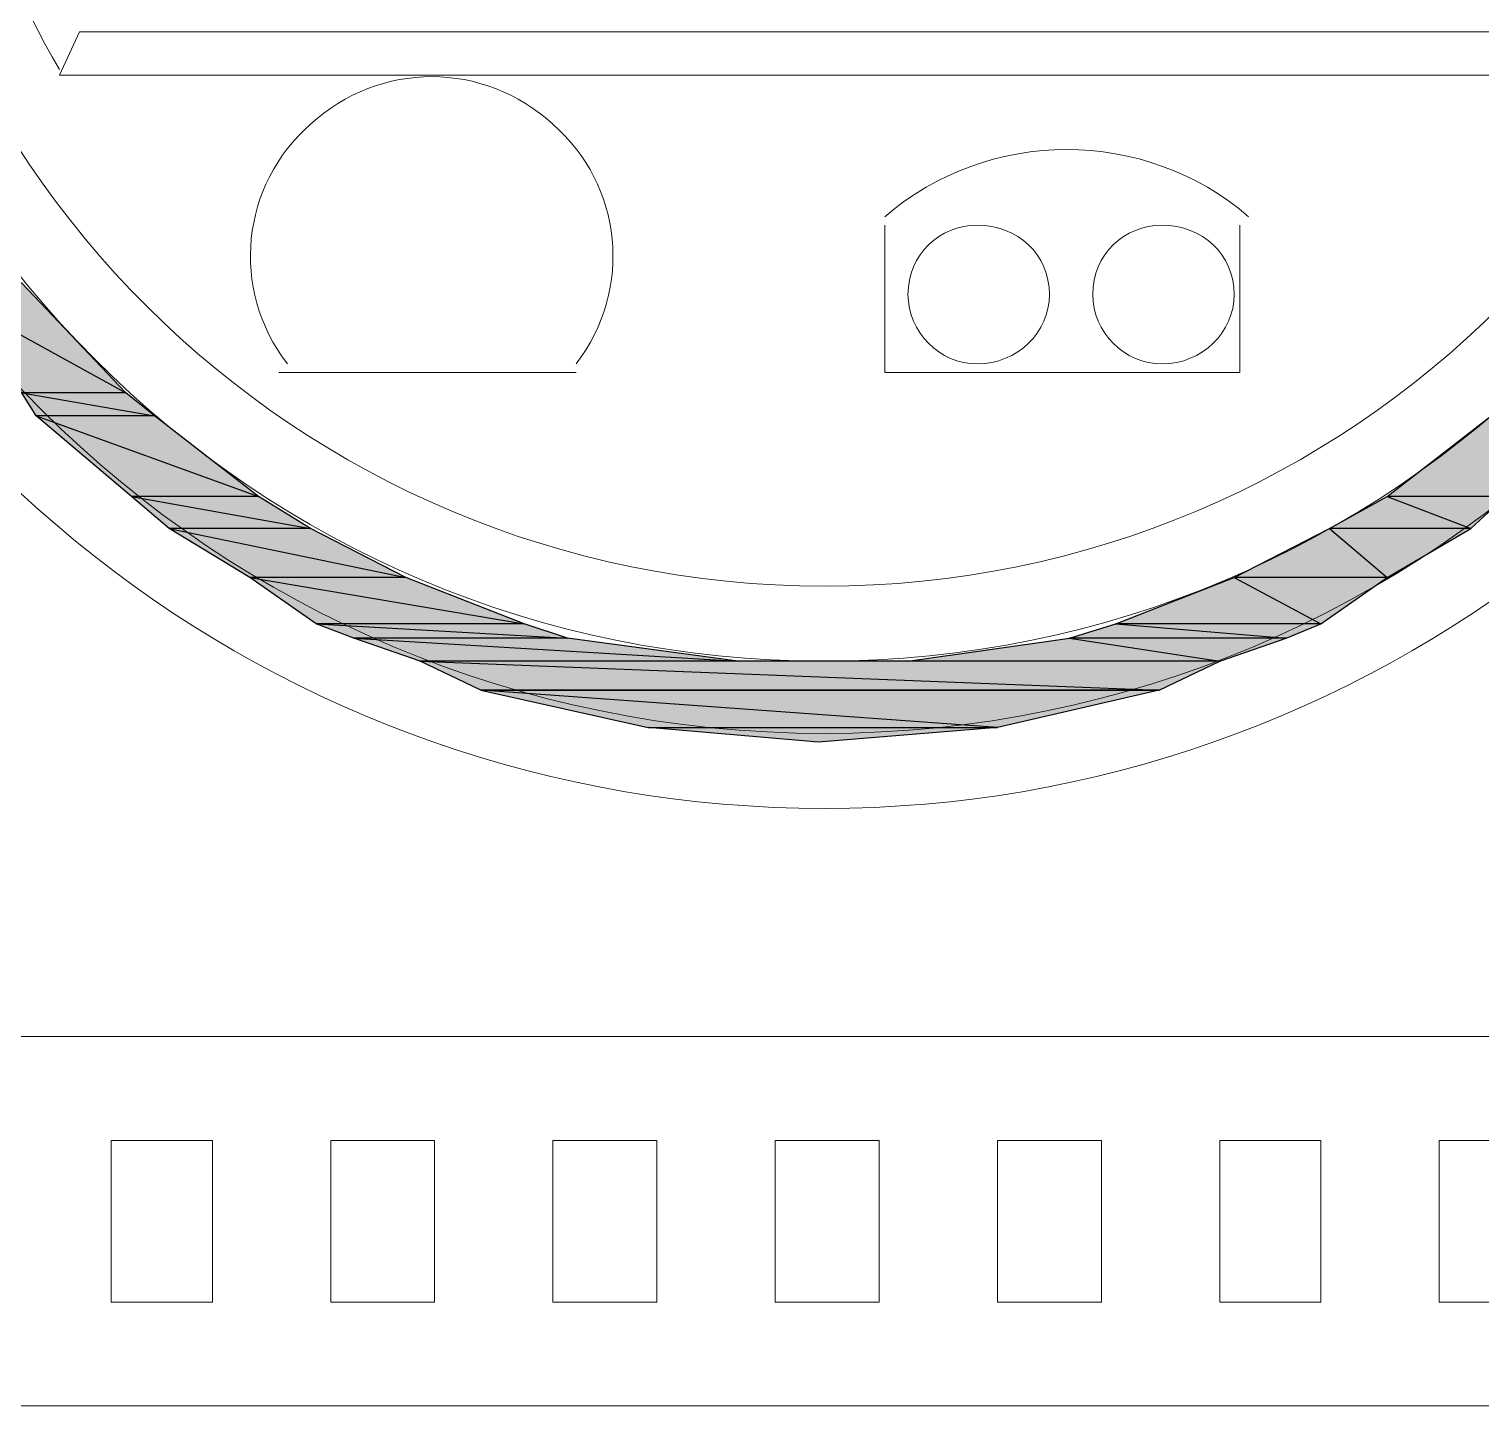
# Model space of a CAD drawing. Header units: millimetres. Extents: x 53 to 176, y -29 to 32.
# Drawn here: x 116.647 to 117.35, y -14.816 to -14.15 of the extents above; entities that cross this region are included whole.
import ezdxf

# ---------------------------------------------------------------- set-up
doc = ezdxf.new("R2010")
doc.units = ezdxf.units.MM
doc.layers.add('15 - Quadro de medição', color=6, linetype='Continuous')

msp = doc.modelspace()

# ---------------------------------------------------------------- hatches: boundary and pattern name
at = {"layer": '15 - Quadro de medição', "true_color": 0x000007}
h = msp.add_hatch(color=7, dxfattribs=at)
h.paths.add_polyline_path([(116.64347, -14.27269), (116.59738, -14.27269), (116.69375, -14.32577)])
h.paths.add_polyline_path([(116.59738, -14.27269), (116.69375, -14.32577), (116.64347, -14.32577)])
h = msp.add_hatch(color=7, dxfattribs=at)
h.paths.add_polyline_path([(116.69375, -14.32577), (116.64347, -14.32577), (116.70772, -14.33695)])
h.paths.add_polyline_path([(116.64347, -14.32577), (116.70772, -14.33695), (116.65046, -14.33695)])
h = msp.add_hatch(color=7, dxfattribs=at)
h.paths.add_polyline_path([(116.70772, -14.33695), (116.65046, -14.33695), (116.75801, -14.37605)])
h.paths.add_polyline_path([(116.65046, -14.33695), (116.75801, -14.37605), (116.69655, -14.37605)])
h = msp.add_hatch(color=7, dxfattribs=at)
h.paths.add_polyline_path([(117.4089, -14.33695), (117.35442, -14.33695), (117.36141, -14.37605)])
h.paths.add_polyline_path([(117.35442, -14.33695), (117.36141, -14.37605), (117.30414, -14.37605)])
h = msp.add_hatch(color=7, dxfattribs=at)
h.paths.add_polyline_path([(116.75801, -14.37605), (116.69655, -14.37605), (116.78315, -14.39142)])
h.paths.add_polyline_path([(116.69655, -14.37605), (116.78315, -14.39142), (116.71471, -14.39142)])
h = msp.add_hatch(color=7, dxfattribs=at)
h.paths.add_polyline_path([(117.36141, -14.37605), (117.30414, -14.37605), (117.34464, -14.39142)])
h.paths.add_polyline_path([(117.30414, -14.37605), (117.34464, -14.39142), (117.2762, -14.39142)])
h = msp.add_hatch(color=7, dxfattribs=at)
h.paths.add_polyline_path([(116.78315, -14.39142), (116.71471, -14.39142), (116.82924, -14.41516)])
h.paths.add_polyline_path([(116.71471, -14.39142), (116.82924, -14.41516), (116.75382, -14.41516)])
h = msp.add_hatch(color=7, dxfattribs=at)
h.paths.add_polyline_path([(117.34464, -14.39142), (117.2762, -14.39142), (117.30414, -14.41516)])
h.paths.add_polyline_path([(117.2762, -14.39142), (117.30414, -14.41516), (117.23011, -14.41516)])
h = msp.add_hatch(color=7, dxfattribs=at)
h.paths.add_polyline_path([(116.82924, -14.41516), (116.75382, -14.41516), (116.88651, -14.43751)])
h.paths.add_polyline_path([(116.75382, -14.41516), (116.88651, -14.43751), (116.78594, -14.43751)])
h = msp.add_hatch(color=7, dxfattribs=at)
h.paths.add_polyline_path([(117.30414, -14.41516), (117.23011, -14.41516), (117.27201, -14.43751)])
h.paths.add_polyline_path([(117.23011, -14.41516), (117.27201, -14.43751), (117.17284, -14.43751)])
h = msp.add_hatch(color=7, dxfattribs=at)
h.paths.add_polyline_path([(116.88651, -14.43751), (116.78594, -14.43751), (116.90746, -14.4445)])
h.paths.add_polyline_path([(116.78594, -14.43751), (116.90746, -14.4445), (116.8041, -14.4445)])
h = msp.add_hatch(color=7, dxfattribs=at)
h.paths.add_polyline_path([(117.27201, -14.43751), (117.17284, -14.43751), (117.25525, -14.4445)])
h.paths.add_polyline_path([(117.17284, -14.43751), (117.25525, -14.4445), (117.15049, -14.4445)])
h = msp.add_hatch(color=7, dxfattribs=at)
h.paths.add_polyline_path([(116.90746, -14.4445), (116.8041, -14.4445), (116.98987, -14.45567)])
h.paths.add_polyline_path([(116.8041, -14.4445), (116.98987, -14.45567), (116.83622, -14.45567)])
h = msp.add_hatch(color=7, dxfattribs=at)
h.paths.add_polyline_path([(117.25525, -14.4445), (117.15049, -14.4445), (117.22313, -14.45567)])
h.paths.add_polyline_path([(117.15049, -14.4445), (117.22313, -14.45567), (117.07228, -14.45567)])
h = msp.add_hatch(color=7, dxfattribs=at)
h.paths.add_polyline_path([(117.22313, -14.45567), (116.83622, -14.45567), (117.19379, -14.46964)])
h.paths.add_polyline_path([(116.83622, -14.45567), (117.19379, -14.46964), (116.86556, -14.46964)])
h = msp.add_hatch(color=7, dxfattribs=at)
h.paths.add_polyline_path([(116.86556, -14.46964), (116.94657, -14.4878), (117.11558, -14.4878)])
h.paths.add_polyline_path([(116.94657, -14.4878), (117.11558, -14.4878), (117.02898, -14.49478)])
msp.add_hatch(color=7, dxfattribs=at).paths.add_polyline_path([(116.86556, -14.46964), (117.19379, -14.46964), (117.11558, -14.4878)])

# ---------------------------------------------------------------- linework, layer by layer
at = {"layer": '15 - Quadro de medição', "color": 7, "linetype": 'Continuous', "lineweight": 20, "true_color": 0x000007}
for points in [[(116.67141, -14.15118), (116.66163, -14.17213), (116.66163, -14.17213)], [(117.38655, -14.15118), (116.67141, -14.15118), (116.67141, -14.15118)], [(117.40191, -14.17213), (116.66163, -14.17213), (116.66163, -14.17213)], [(116.66163, -14.17213), (117.0192, -14.17213), (117.0192, -14.17213)], [(117.0611, -14.24476), (117.0611, -14.31599), (117.2329, -14.31599), (117.2329, -14.24476)], [(116.76778, -14.31599), (116.91165, -14.31599), (116.91165, -14.31599)]]:
    msp.add_lwpolyline(points, dxfattribs=at)
at = {"layer": '15 - Quadro de medição', "color": 7, "linetype": 'Continuous', "lineweight": -2, "true_color": 0x000007}
for points in [[(116.64347, -14.27269), (116.59738, -14.27269), (116.69375, -14.32577)], [(116.59738, -14.27269), (116.69375, -14.32577), (116.64347, -14.32577)], [(116.69375, -14.32577), (116.64347, -14.32577), (116.70772, -14.33695)], [(116.64347, -14.32577), (116.70772, -14.33695), (116.65046, -14.33695)], [(116.70772, -14.33695), (116.65046, -14.33695), (116.75801, -14.37605)], [(116.65046, -14.33695), (116.75801, -14.37605), (116.69655, -14.37605)], [(117.35442, -14.33695), (117.36141, -14.37605), (117.30414, -14.37605)], [(116.75801, -14.37605), (116.69655, -14.37605), (116.78315, -14.39142)], [(116.69655, -14.37605), (116.78315, -14.39142), (116.71471, -14.39142)], [(117.30414, -14.37605), (117.34464, -14.39142), (117.2762, -14.39142)], [(117.36141, -14.37605), (117.30414, -14.37605), (117.34464, -14.39142)], [(116.78315, -14.39142), (116.71471, -14.39142), (116.82924, -14.41516)], [(116.71471, -14.39142), (116.82924, -14.41516), (116.75382, -14.41516)], [(117.2762, -14.39142), (117.30414, -14.41516), (117.23011, -14.41516)], [(117.34464, -14.39142), (117.2762, -14.39142), (117.30414, -14.41516)], [(116.82924, -14.41516), (116.75382, -14.41516), (116.88651, -14.43751)], [(116.75382, -14.41516), (116.88651, -14.43751), (116.78594, -14.43751)], [(117.23011, -14.41516), (117.27201, -14.43751), (117.17284, -14.43751)], [(117.30414, -14.41516), (117.23011, -14.41516), (117.27201, -14.43751)], [(116.88651, -14.43751), (116.78594, -14.43751), (116.90746, -14.4445)], [(116.78594, -14.43751), (116.90746, -14.4445), (116.8041, -14.4445)], [(117.17284, -14.43751), (117.25525, -14.4445), (117.15049, -14.4445)], [(117.27201, -14.43751), (117.17284, -14.43751), (117.25525, -14.4445)], [(116.90746, -14.4445), (116.8041, -14.4445), (116.98987, -14.45567)], [(116.8041, -14.4445), (116.98987, -14.45567), (116.83622, -14.45567)], [(117.15049, -14.4445), (117.22313, -14.45567), (117.07228, -14.45567)], [(117.25525, -14.4445), (117.15049, -14.4445), (117.22313, -14.45567)], [(117.22313, -14.45567), (116.83622, -14.45567), (117.19379, -14.46964)], [(116.83622, -14.45567), (117.19379, -14.46964), (116.86556, -14.46964)], [(116.86556, -14.46964), (116.94657, -14.4878), (117.11558, -14.4878)], [(116.86556, -14.46964), (117.19379, -14.46964), (117.11558, -14.4878)], [(116.94657, -14.4878), (117.11558, -14.4878), (117.02898, -14.49478)]]:
    msp.add_lwpolyline(points, close=True, dxfattribs=at)
at = {"layer": '15 - Quadro de medição', "color": 7, "linetype": 'Continuous', "lineweight": 20, "true_color": 0x000007}
for points in [[(117.02618, -14.63725), (117.60165, -14.63725), (117.60165, -14.81603), (116.4605, -14.81603), (116.4605, -14.63725)], [(116.68677, -14.76575), (116.73566, -14.76575), (116.73566, -14.68753), (116.68677, -14.68753)], [(116.79292, -14.76575), (116.84321, -14.76575), (116.84321, -14.68753), (116.79292, -14.68753)], [(116.90048, -14.76575), (116.95076, -14.76575), (116.95076, -14.68753), (116.90048, -14.68753)], [(117.00803, -14.76575), (117.05831, -14.76575), (117.05831, -14.68753), (117.00803, -14.68753)], [(117.11558, -14.76575), (117.16586, -14.76575), (117.16586, -14.68753), (117.11558, -14.68753)], [(117.22313, -14.76575), (117.27201, -14.76575), (117.27201, -14.68753), (117.22313, -14.68753)], [(117.32928, -14.76575), (117.37956, -14.76575), (117.37956, -14.68753), (117.32928, -14.68753)]]:
    msp.add_lwpolyline(points, close=True, dxfattribs=at)
for points, knots in [([(117.56533, -13.95703), (117.56533, -13.66091), (117.32649, -13.42207), (117.03177, -13.42207), (117.03177, -13.42207), (116.73566, -13.42207), (116.49681, -13.66091), (116.49681, -13.95703), (116.49681, -13.95703), (116.49681, -14.25174), (116.73566, -14.49059), (117.03177, -14.49059), (117.03177, -14.49059), (117.32649, -14.49059), (117.56533, -14.25174), (117.56533, -13.95703)], [0, 0, 0, 0, 0.0625, 0.0625, 0.0625, 0.062501, 0.125, 0.125, 0.125, 0.125001, 0.1875, 0.1875, 0.1875, 0.187501, 1, 1, 1, 1]), ([(116.77058, -13.45), (116.53592, -13.57013), (116.4144, -13.83551), (116.47726, -14.09112), (116.47726, -14.09112), (116.53871, -14.34672), (116.76778, -14.5269), (117.03177, -14.5269), (117.03177, -14.5269), (117.29436, -14.5269), (117.52343, -14.34672), (117.58489, -14.09112), (117.58489, -14.09112), (117.64774, -13.83551), (117.52622, -13.57013), (117.29296, -13.45)], [0, 0, 0, 0, 0.0625, 0.0625, 0.0625, 0.062501, 0.125, 0.125, 0.125, 0.125001, 0.1875, 0.1875, 0.1875, 0.187501, 1, 1, 1, 1]), ([(117.53041, -13.95703), (117.53041, -13.68047), (117.30693, -13.45699), (117.03177, -13.45699), (117.03177, -13.45699), (116.75521, -13.45699), (116.53313, -13.68047), (116.53313, -13.95703), (116.53313, -13.95703), (116.53313, -14.23219), (116.75521, -14.45567), (117.03177, -14.45567), (117.03177, -14.45567), (117.30693, -14.45567), (117.53041, -14.23219), (117.53041, -13.95703)], [0, 0, 0, 0, 0.0625, 0.0625, 0.0625, 0.062501, 0.125, 0.125, 0.125, 0.125001, 0.1875, 0.1875, 0.1875, 0.187501, 1, 1, 1, 1]), ([(117.4941, -13.95703), (117.4941, -13.70002), (117.28738, -13.4933), (117.03177, -13.4933), (117.03177, -13.4933), (116.77616, -13.4933), (116.56805, -13.70002), (116.56805, -13.95703), (116.56805, -13.95703), (116.56805, -14.21263), (116.77616, -14.41935), (117.03177, -14.41935), (117.03177, -14.41935), (117.28738, -14.41935), (117.4941, -14.21263), (117.4941, -13.95703)], [0, 0, 0, 0, 0.0625, 0.0625, 0.0625, 0.062501, 0.125, 0.125, 0.125, 0.125001, 0.1875, 0.1875, 0.1875, 0.187501, 1, 1, 1, 1]), ([(116.91165, -14.3118), (116.93958, -14.27549), (116.934, -14.22521), (116.90048, -14.19587), (116.90048, -14.19587), (116.86695, -14.16514), (116.81667, -14.16514), (116.78315, -14.19587), (116.78315, -14.19587), (116.74963, -14.22521), (116.74404, -14.27549), (116.77197, -14.3118)], [0, 0, 0, 0, 0.083333, 0.083333, 0.083333, 0.083334, 0.166667, 0.166667, 0.166667, 0.166668, 1, 1, 1, 1]), ([(117.14072, -14.27828), (117.14072, -14.25873), (117.12535, -14.24476), (117.1058, -14.24476), (117.1058, -14.24476), (117.08764, -14.24476), (117.07228, -14.25873), (117.07228, -14.27828), (117.07228, -14.27828), (117.07228, -14.29644), (117.08764, -14.3118), (117.1058, -14.3118), (117.1058, -14.3118), (117.12535, -14.3118), (117.14072, -14.29644), (117.14072, -14.27828)], [0, 0, 0, 0, 0.0625, 0.0625, 0.0625, 0.062501, 0.125, 0.125, 0.125, 0.125001, 0.1875, 0.1875, 0.1875, 0.187501, 1, 1, 1, 1]), ([(117.23011, -14.27828), (117.23011, -14.25873), (117.21475, -14.24476), (117.19519, -14.24476), (117.19519, -14.24476), (117.17703, -14.24476), (117.16167, -14.25873), (117.16167, -14.27828), (117.16167, -14.27828), (117.16167, -14.29644), (117.17703, -14.3118), (117.19519, -14.3118), (117.19519, -14.3118), (117.21475, -14.3118), (117.23011, -14.29644), (117.23011, -14.27828)], [0, 0, 0, 0, 0.0625, 0.0625, 0.0625, 0.062501, 0.125, 0.125, 0.125, 0.125001, 0.1875, 0.1875, 0.1875, 0.187501, 1, 1, 1, 1])]:
    msp.add_open_spline(points, degree=3, knots=knots, dxfattribs=at)
for points in [[(116.66163, -13.74332), (116.58481, -13.87462), (116.58481, -14.03804), (116.66163, -14.16933)], [(117.23709, -14.24057), (117.18681, -14.19727), (117.11139, -14.19727), (117.0611, -14.24057)]]:
    msp.add_open_spline(points, degree=3, dxfattribs=at)

doc.saveas('drawing.dxf')
